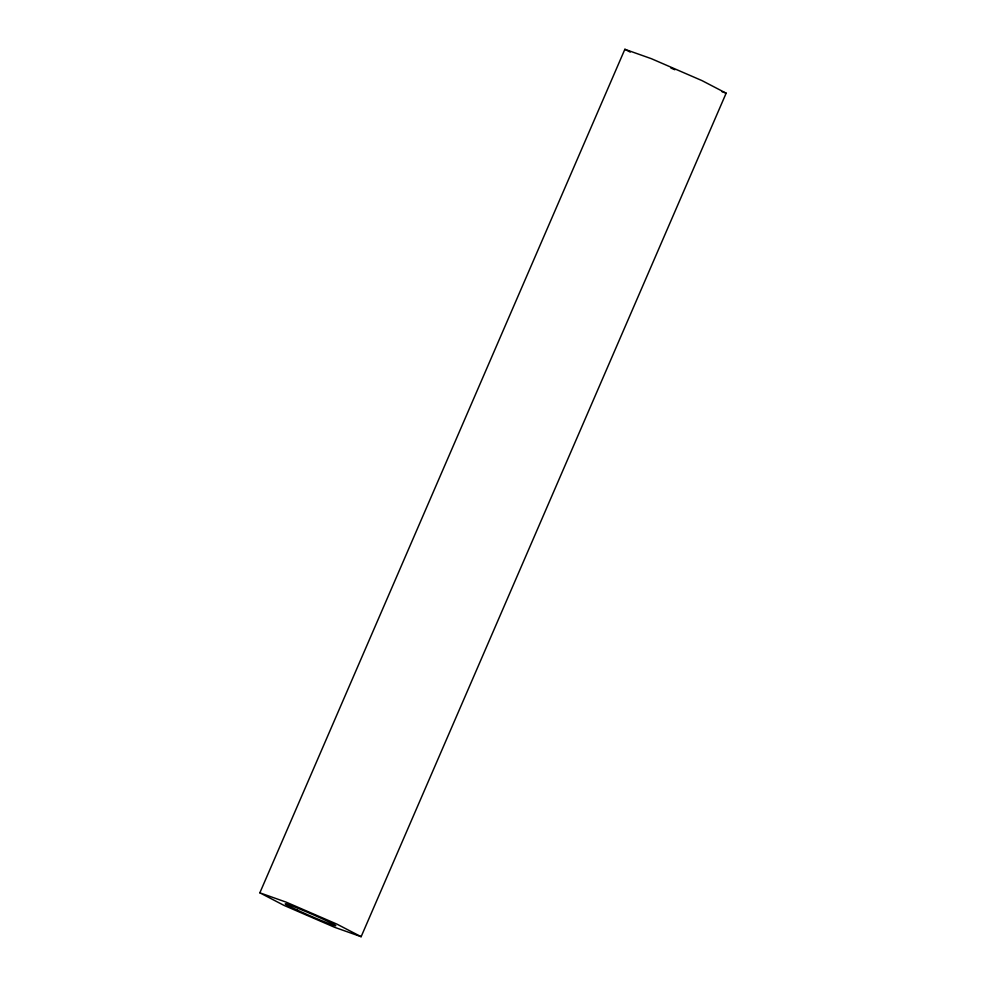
<?xml version="1.0" encoding="UTF-8"?>
<svg xmlns="http://www.w3.org/2000/svg" width="986" height="986" viewBox="0 0 986 986"><rect width="100%" height="100%" fill="white"/><g stroke="black" fill="none" stroke-linecap="round" stroke-linejoin="round"><path stroke-width="1.48" d="M259.848 892.823L624.865 49.3L651.339 58.679L701.983 80.606L726.152 93.177L361.135 936.7L334.661 927.321L284.017 905.394L259.848 892.823L286.31 902.202L336.953 924.141L361.135 936.7M721.974 91.698L726.152 93.177M624.865 49.3L630.239 52.098M670.887 68.046A27.596 1.109 23.4 0 1 674.855 69.747M297.254 910.078A27.596 1.109 23.4 0 0 335.807 925.731A27.596 1.109 23.4 0 0 298.401 908.488A27.596 1.109 23.4 0 0 297.254 910.078"/></g></svg>
